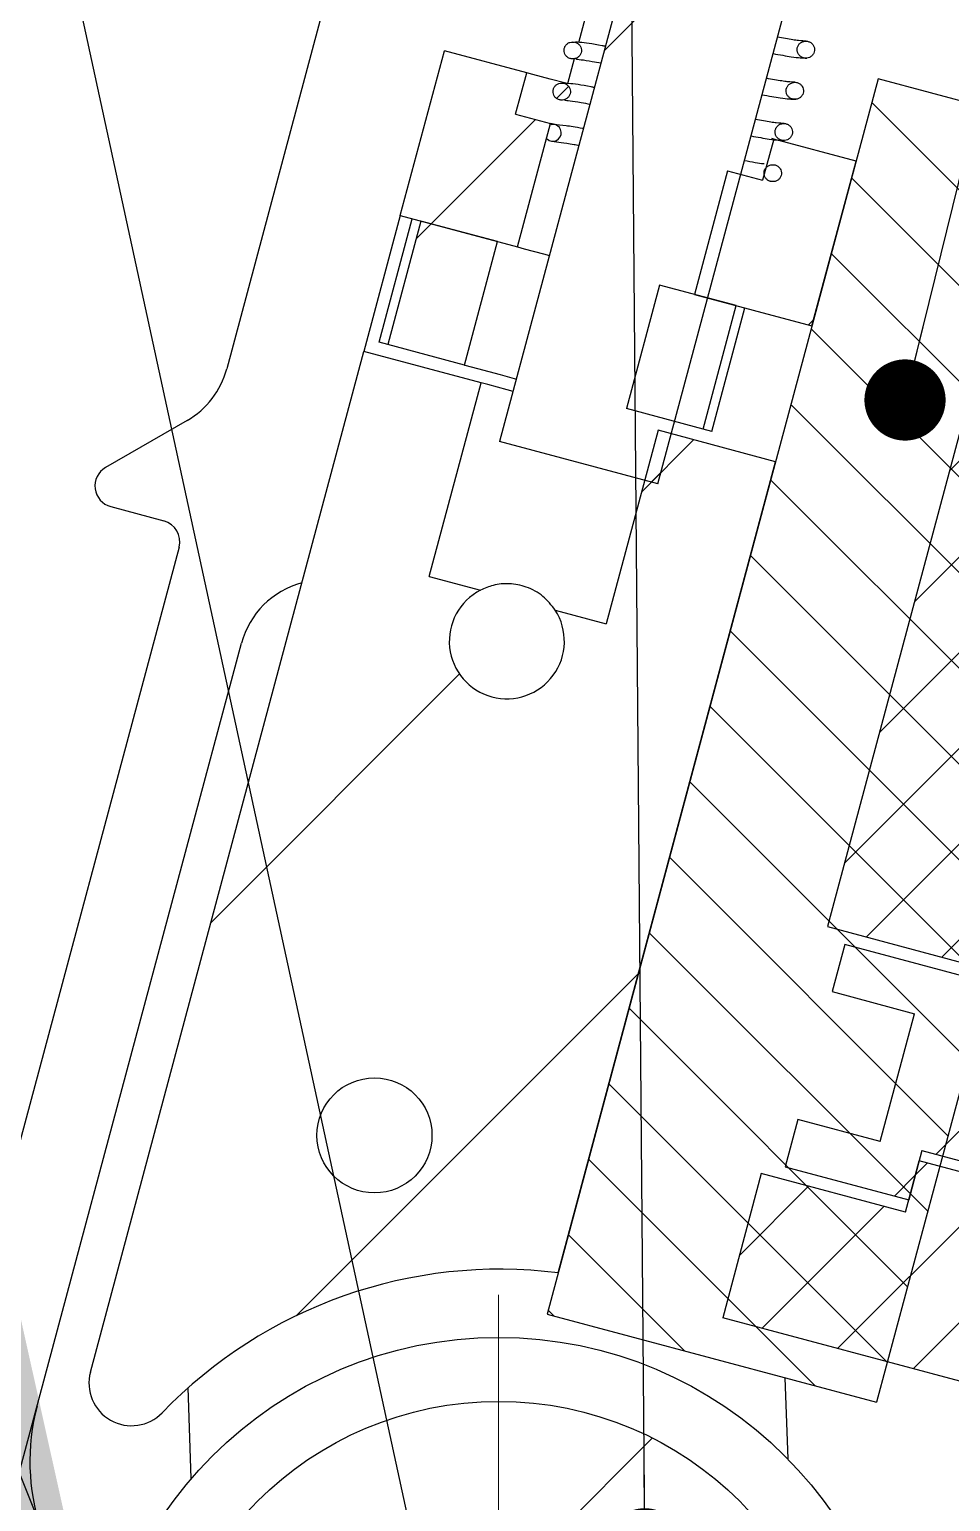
# Model space of a CAD drawing. Header units: millimetres. Extents: x 2 to 418, y 2 to 295.
# Drawn here: x 206.43 to 215.07, y 85.95 to 99.77 of the extents above; entities that cross this region are included whole.
import ezdxf

# ---------------------------------------------------------------- set-up
doc = ezdxf.new("R2010")
doc.units = ezdxf.units.MM
doc.dimstyles.new('SLDDIMSTYLE0', dxfattribs={"dimtxt": 0.18, "dimasz": 0.762, "dimexe": 0, "dimexo": 0.0625, "dimgap": 0, "dimtad": 0, "dimtih": 1, "dimtoh": 1, "dimdec": 0, "dimrnd": 1e-09, "dimzin": 0, "dimdsep": 46, "dimtxsty": 'Standard', "dimblk1": 'DOT', "dimblk2": 'DOT', "dimsah": 1, "dimcen": 0.09, "dimadec": 0, "dimazin": 0, "dimtfac": 0.762, "dimtdec": 0, "dimtofl": 0, "dimtmove": 0, "dimatfit": 3, "dimldrblk": 'DOT', "dimfxl": 1, "dimfrac": 2, "dimtolj": 1, "dimtzin": 0, "dimarcsym": 0})
doc.dimstyles.new('SLDDIMSTYLE1', dxfattribs={"dimtxt": 0.18, "dimasz": 3.556, "dimexe": 0, "dimexo": 0.0625, "dimgap": 0, "dimtad": 0, "dimtih": 1, "dimtoh": 1, "dimdec": 0, "dimrnd": 1e-09, "dimzin": 0, "dimdsep": 46, "dimtxsty": 'Standard', "dimsah": 1, "dimcen": 0.09, "dimadec": 0, "dimazin": 0, "dimtfac": 3.556, "dimtdec": 0, "dimtofl": 0, "dimtmove": 0, "dimatfit": 3, "dimfxl": 1, "dimfrac": 2, "dimtolj": 1, "dimtzin": 0, "dimarcsym": 0})
pattern_1 = [(45, (0, 0), (-2.245064030267288, 2.245064030267288), [])]
pattern_2 = [(135.0000000000002, (0, 0), (-0.4490128060534562, -0.4490128060534592), [])]
pattern_3 = [(45, (0, 0), (-0.4490128060534576, 0.4490128060534577), [])]

# ---------------------------------------------------------------- blocks, each defined once
blk = doc.blocks.new('_Dot')
at = {"color": 0, "linetype": 'ByBlock', "lineweight": -2}
blk.add_line((-0.5, 0), (-1, 0), dxfattribs=at)
at = {"color": 0, "linetype": 'ByBlock', "const_width": 0.5}
blk.add_lwpolyline([(-0.25, 0, 1), (0.25, 0, 1)], format="xyb", close=True, dxfattribs=at)
blk = doc.blocks.new('SW_CENTERMARKSYMBOL_2')
at = {"color": 0, "linetype": 'Continuous', "lineweight": 0}
for p, q in [((0, 2), (0, 4.2)), ((0, 0), (0, 1)), ((-2, 0), (-4.2, 0)), ((0, 0), (-1, 0)), ((0, 0), (0, -1)), ((0, 0), (1, 0)), ((2, 0), (4.2, 0)), ((0, -2), (0, -4.2))]:
    blk.add_line(p, q, dxfattribs=at)

msp = doc.modelspace()

# ---------------------------------------------------------------- hatches: boundary and pattern name
at = {"linetype": 'Continuous', "lineweight": 18}
h = msp.add_hatch(dxfattribs=at)
h.set_pattern_fill('ANSI31', style=0)
h.set_pattern_definition(pattern_1)
h.paths.add_polyline_path([(210.8388667564961, 95.9000425223541), (212.3234450641563, 95.50225096371578), (214.3939974249765, 103.2296575740283), (214.9868374612968, 103.0708065650554), (215.4009479334608, 104.616287887118), (214.6084181207253, 104.8286456104181), (214.2978352666022, 103.6695346188711), (213.2067505912957, 103.9618898764935), (213.5173334454187, 105.1210008680404), (212.7306895531601, 105.331781463702), (212.316579080996, 103.7863001416395), (212.9094191173163, 103.6274491326666)], flags=0)
h = msp.add_hatch(dxfattribs=at)
h.set_pattern_fill('ANSI31', style=0)
h.set_pattern_definition(pattern_1)
edge = h.paths.add_edge_path(flags=0)
edge.add_spline(control_points=[(211.5040942124051, 99.49222337568318), (211.5085938773034, 99.49107475420654), (211.5132055028598, 99.49030041106086), (211.5178333670467, 99.48991416171069), (211.5271893268211, 99.48913329752861), (211.5368087198111, 99.48995396968408), (211.545896737131, 99.49231016860668), (211.5549980403948, 99.49466981210092), (211.5638218406872, 99.49863768046659), (211.5716099600205, 99.5039052069991), (211.5793214292743, 99.50912089093518), (211.5862357158636, 99.51576338646268), (211.5917195319767, 99.52328654256985), (211.5970688318052, 99.53062515802392), (211.6012073462425, 99.53901402552057), (211.6037412494117, 99.54773466885507), (211.6062061532541, 99.55621784513582), (211.6072214281556, 99.56525367316898), (211.606692855031, 99.57407187260051), (211.6061723696556, 99.58275514389784), (211.6041430743242, 99.59146526924731), (211.6007909369382, 99.59949230359344), (211.5974243652539, 99.60755390233665), (211.5926365966669, 99.61514398824826), (211.5868378404345, 99.62167832871685), (211.5809194393497, 99.62834749123519), (211.5737925345707, 99.63409639154386), (211.5660390668854, 99.63849967883289), (211.5621021357856, 99.64073550922164), (211.5579675667794, 99.64265353101527), (211.5537190424888, 99.64421826912864), (211.5451342953075, 99.64738004488639), (211.5359039713275, 99.64913507526104), (211.5267580694363, 99.64935230487532), (211.5173855719185, 99.64957491649359), (211.5078434537537, 99.64818598791732), (211.4989281772157, 99.64528579656073), (211.4900322441105, 99.64239189773544), (211.4815102779824, 99.63790884275764), (211.4741055384377, 99.63219201597188), (211.4668154602585, 99.62656371345652), (211.4604025367601, 99.61957718225659), (211.455446458394, 99.61181443040613), (211.450597691587, 99.6042197616533), (211.4470073614526, 99.5956661192199), (211.4450049168472, 99.58688091867485), (211.443040623943, 99.57826309871291), (211.4425494020634, 99.56918183976433), (211.4435765122412, 99.56040286988211), (211.4445939987682, 99.55170615577157), (211.4471278987676, 99.54306754304521), (211.4509558358571, 99.53519258191567), (211.4547977370954, 99.52728889326889), (211.4600445900994, 99.51994025844029), (211.4662524071189, 99.51372000867015), (211.472556821493, 99.50740296808424), (211.4800191133669, 99.50207902138183), (211.4880293923096, 99.49814378649371), (211.4931516528185, 99.49562735748988), (211.4985645214699, 99.49363493007915), (211.5040942124051, 99.49222337568318)], knot_values=[0, 0, 0, 0, 3.48296604416e-05, 3.48296604416e-05, 3.48296604416e-05, 0.0001060068085331, 0.0001060068085331, 0.0001060068085331, 0.0001773056358543, 0.0001773056358543, 0.0001773056358543, 0.0002479178463032, 0.0002479178463032, 0.0002479178463032, 0.0003167848224112, 0.0003167848224112, 0.0003167848224112, 0.0003837408424168, 0.0003837408424168, 0.0003837408424168, 0.0004496360407081, 0.0004496360407081, 0.0004496360407081, 0.0005157966959551, 0.0005157966959551, 0.0005157966959551, 0.0005833279356319, 0.0005833279356319, 0.0005833279356319, 0.0006172739835006, 0.0006172739835006, 0.0006172739835006, 0.0006865760311919, 0.0006865760311919, 0.0006865760311919, 0.00075764784682, 0.00075764784682, 0.00075764784682, 0.0008285834464167, 0.0008285834464167, 0.0008285834464167, 0.0008984189673681, 0.0008984189673681, 0.0008984189673681, 0.0009667236504253, 0.0009667236504253, 0.0009667236504253, 0.0010337006313506, 0.0010337006313506, 0.0010337006313506, 0.0011000265546279, 0.0011000265546279, 0.0011000265546279, 0.0011665812462642, 0.0011665812462642, 0.0011665812462642, 0.0012341725906892, 0.0012341725906892, 0.0012341725906892, 0.0012770425275583, 0.0012770425275583, 0.0012770425275583, 0.0012770425275583], weights=[1, 1, 1, 1, 1, 1, 1, 1, 1, 1, 1, 1, 1, 1, 1, 1, 1, 1, 1, 1, 1, 1, 1, 1, 1, 1, 1, 1, 1, 1, 1, 1, 1, 1, 1, 1, 1, 1, 1, 1, 1, 1, 1, 1, 1, 1, 1, 1, 1, 1, 1, 1, 1, 1, 1, 1, 1, 1, 1, 1, 1], degree=3, periodic=0)
h = msp.add_hatch(dxfattribs=at)
h.set_pattern_fill('ANSI31', style=0)
h.set_pattern_definition(pattern_1)
edge = h.paths.add_edge_path(flags=0)
edge.add_spline(control_points=[(213.6917925997829, 99.4994752998005), (213.7008791905226, 99.49716110236443), (213.710489969306, 99.49638254990512), (213.7198306470362, 99.4972031476037), (213.7291726423108, 99.49802386105125), (213.7385053009763, 99.50046862481095), (213.7470407595542, 99.5043535177487), (213.7555276632285, 99.50821631104175), (213.7634654902176, 99.51361516414175), (213.7701523905598, 99.52011393862729), (213.7767160100316, 99.52649290056368), (213.7822594487502, 99.53411500025022), (213.7862770986547, 99.542338791663), (213.7902063644842, 99.55038166830863), (213.7927861552623, 99.55922764041092), (213.7937788850637, 99.56812379026562), (213.7947548307901, 99.57686953298384), (213.7942245542324, 99.5859066047245), (213.7922344967442, 99.5944786614758), (213.7902556920835, 99.60300224732806), (213.7867814362732, 99.6112988227309), (213.7821131522205, 99.61869978940217), (213.7774092525864, 99.62615722001772), (213.7713688227476, 99.63290700172408), (213.7644968352217, 99.63843110623047), (213.7574978870011, 99.64405726915057), (213.7494508964294, 99.648564254572), (213.7410078841322, 99.6516227719818), (213.7367344146749, 99.65317085461808), (213.7323188328849, 99.65437071309269), (213.727850121257, 99.65520120537936), (213.7188201716602, 99.65687938560522), (213.7093883090568, 99.65705429675981), (213.7003012893779, 99.65571924921527), (213.6910024424189, 99.65435308041204), (213.6818079053049, 99.65136550687103), (213.6734917119321, 99.64698647732662), (213.66520558022, 99.64262327724823), (213.6575574251048, 99.63675115139309), (213.6512340298202, 99.62984375204542), (213.6450407828458, 99.62307852099696), (213.6399435435338, 99.6151231539817), (213.6364249184072, 99.60665297473662), (213.6330060680115, 99.59842297733107), (213.6309822376023, 99.58947288947964), (213.6305461929116, 99.58057169515803), (213.6301193518836, 99.57185837972071), (213.6312006315756, 99.5629511991213), (213.6336886449433, 99.55458974896862), (213.6361698619815, 99.5462511391959), (213.6401137331546, 99.53822948484955), (213.6451753748439, 99.53115356552121), (213.6503185130722, 99.52396371814922), (213.656749910463, 99.51755691214038), (213.6639377291413, 99.51241093908219), (213.6713122300337, 99.50713131467757), (213.6796789545527, 99.5030362321774), (213.6883649118375, 99.50042628135151), (213.6895004767387, 99.50008506754462), (213.6906435585321, 99.4997679407252), (213.6917925997829, 99.4994752998005)], knot_values=[0, 0, 0, 0, 7.03249053228e-05, 7.03249053228e-05, 7.03249053228e-05, 0.0001406700223285, 0.0001406700223285, 0.0001406700223285, 0.0002106296089275, 0.0002106296089275, 0.0002106296089275, 0.0002792919092418, 0.0002792919092418, 0.0002792919092418, 0.0003464215335917, 0.0003464215335917, 0.0003464215335917, 0.0004123897281478, 0.0004123897281478, 0.0004123897281478, 0.0004779639120758, 0.0004779639120758, 0.0004779639120758, 0.0005440292261518, 0.0005440292261518, 0.0005440292261518, 0.0006113206681028, 0.0006113206681028, 0.0006113206681028, 0.0006450359249733, 0.0006450359249733, 0.0006450359249733, 0.0007138710665575, 0.0007138710665575, 0.0007138710665575, 0.000784362370266, 0.000784362370266, 0.000784362370266, 0.0008546212214097, 0.0008546212214097, 0.0008546212214097, 0.0009234312903058, 0.0009234312903058, 0.0009234312903058, 0.000990260289843, 0.000990260289843, 0.000990260289843, 0.0010556399050617, 0.0010556399050617, 0.0010556399050617, 0.0011208150254738, 0.0011208150254738, 0.0011208150254738, 0.0011870368395107, 0.0011870368395107, 0.0011870368395107, 0.0012549975089733, 0.0012549975089733, 0.0012549975089733, 0.0012637648343704, 0.0012637648343704, 0.0012637648343704, 0.0012637648343704], weights=[1, 1, 1, 1, 1, 1, 1, 1, 1, 1, 1, 1, 1, 1, 1, 1, 1, 1, 1, 1, 1, 1, 1, 1, 1, 1, 1, 1, 1, 1, 1, 1, 1, 1, 1, 1, 1, 1, 1, 1, 1, 1, 1, 1, 1, 1, 1, 1, 1, 1, 1, 1, 1, 1, 1, 1, 1, 1, 1, 1, 1], degree=3, periodic=0)
h = msp.add_hatch(dxfattribs=at)
h.set_pattern_fill('ANSI31', style=0)
h.set_pattern_definition(pattern_1)
h.paths.add_polyline_path([(211.3173107422643, 98.88464410985462), (210.988895961326, 98.97264258518948), (211.092423579367, 99.35901291570511), (210.3196829183358, 99.56606815178712), (209.9055724461717, 98.02058682972462), (211.0067278881413, 97.72553311830774)], flags=0)
h = msp.add_hatch(dxfattribs=at)
h.set_pattern_fill('ANSI31', scale=0.2, angle=90, style=0)
h.set_pattern_definition(pattern_2)
h.paths.add_polyline_path([(214.3755755624688, 86.8842017726114), (217.4814041036991, 98.47531168808023), (214.390441459574, 99.30353263240829), (211.2846129183438, 87.71242271693947)], flags=0)
h = msp.add_hatch(dxfattribs=at)
h.set_pattern_fill('ANSI31', style=0)
h.set_pattern_definition(pattern_1)
edge = h.paths.add_edge_path(flags=0)
edge.add_spline(control_points=[(211.4005665943641, 99.10585304516756), (211.4050662592624, 99.1047044236909), (211.4096778848188, 99.10393008054521), (211.4143057490057, 99.10354383119504), (211.4236617087801, 99.10276296701298), (211.4332811017701, 99.10358363916843), (211.44236911909, 99.10593983809105), (211.4514704223539, 99.10829948158529), (211.4602942226461, 99.11226734995095), (211.4680823419795, 99.11753487648346), (211.4757938112333, 99.12275056041955), (211.4827080978226, 99.12939305594705), (211.4881919139357, 99.13691621205423), (211.4935412137642, 99.1442548275083), (211.4976797282015, 99.15264369500494), (211.5002136313707, 99.16136433833944), (211.5026785352131, 99.16984751462019), (211.5036938101146, 99.17888334265336), (211.50316523699, 99.1877015420849), (211.5026447516146, 99.19638481338222), (211.5006154562832, 99.20509493873168), (211.4972633188972, 99.21312197307782), (211.4938967472129, 99.22118357182102), (211.4891089786258, 99.22877365773263), (211.4833102223935, 99.23530799820121), (211.4773918213087, 99.24197716071956), (211.4702649165297, 99.24772606102822), (211.4625114488444, 99.25212934831724), (211.4585745177446, 99.25436517870602), (211.4544399487384, 99.25628320049965), (211.4501914244478, 99.257847938613), (211.4416066772665, 99.26100971437077), (211.4323763532865, 99.26276474474543), (211.4232304513953, 99.26298197435969), (211.4138579538775, 99.26320458597797), (211.4043158357127, 99.2618156574017), (211.3954005591747, 99.25891546604511), (211.3865046260695, 99.25602156721982), (211.3779826599414, 99.251538512242), (211.3705779203967, 99.24582168545626), (211.3632878422175, 99.24019338294089), (211.3568749187191, 99.23320685174096), (211.351918840353, 99.2254440998905), (211.347070073546, 99.21784943113768), (211.3434797434116, 99.20929578870427), (211.3414772988062, 99.20051058815922), (211.339513005902, 99.19189276819729), (211.3390217840224, 99.18281150924868), (211.3400488942002, 99.1740325393665), (211.3410663807272, 99.16533582525594), (211.3436002807266, 99.15669721252958), (211.3474282178161, 99.14882225140003), (211.3512701190544, 99.14091856275328), (211.3565169720584, 99.13356992792465), (211.3627247890778, 99.12734967815452), (211.369029203452, 99.1210326375686), (211.3764914953259, 99.1157086908662), (211.3845017742686, 99.1117734559781), (211.3896240347775, 99.10925702697425), (211.3950369034289, 99.10726459956352), (211.4005665943641, 99.10585304516756)], knot_values=[0, 0, 0, 0, 3.48296604416e-05, 3.48296604416e-05, 3.48296604416e-05, 0.0001060068085331, 0.0001060068085331, 0.0001060068085331, 0.0001773056358543, 0.0001773056358543, 0.0001773056358543, 0.0002479178463032, 0.0002479178463032, 0.0002479178463032, 0.0003167848224112, 0.0003167848224112, 0.0003167848224112, 0.0003837408424168, 0.0003837408424168, 0.0003837408424168, 0.0004496360407081, 0.0004496360407081, 0.0004496360407081, 0.0005157966959551, 0.0005157966959551, 0.0005157966959551, 0.0005833279356319, 0.0005833279356319, 0.0005833279356319, 0.0006172739835006, 0.0006172739835006, 0.0006172739835006, 0.0006865760311919, 0.0006865760311919, 0.0006865760311919, 0.00075764784682, 0.00075764784682, 0.00075764784682, 0.0008285834464167, 0.0008285834464167, 0.0008285834464167, 0.0008984189673681, 0.0008984189673681, 0.0008984189673681, 0.0009667236504253, 0.0009667236504253, 0.0009667236504253, 0.0010337006313506, 0.0010337006313506, 0.0010337006313506, 0.0011000265546279, 0.0011000265546279, 0.0011000265546279, 0.0011665812462641, 0.0011665812462641, 0.0011665812462641, 0.0012341725906892, 0.0012341725906892, 0.0012341725906892, 0.0012770425275582, 0.0012770425275582, 0.0012770425275582, 0.0012770425275582], weights=[1, 1, 1, 1, 1, 1, 1, 1, 1, 1, 1, 1, 1, 1, 1, 1, 1, 1, 1, 1, 1, 1, 1, 1, 1, 1, 1, 1, 1, 1, 1, 1, 1, 1, 1, 1, 1, 1, 1, 1, 1, 1, 1, 1, 1, 1, 1, 1, 1, 1, 1, 1, 1, 1, 1, 1, 1, 1, 1, 1, 1], degree=3, periodic=0)
h = msp.add_hatch(dxfattribs=at)
h.set_pattern_fill('ANSI31', style=0)
h.set_pattern_definition(pattern_1)
edge = h.paths.add_edge_path(flags=0)
edge.add_spline(control_points=[(213.5882649817419, 99.11310496928485), (213.5973515724816, 99.1107907718488), (213.606962351265, 99.11001221938949), (213.6163030289952, 99.11083281708807), (213.6256450242697, 99.11165353053562), (213.6349776829353, 99.11409829429532), (213.6435131415132, 99.11798318723307), (213.6520000451875, 99.12184598052612), (213.6599378721766, 99.12724483362614), (213.6666247725188, 99.13374360811167), (213.6731883919906, 99.14012257004806), (213.6787318307092, 99.14774466973459), (213.6827494806137, 99.15596846114737), (213.6866787464432, 99.16401133779301), (213.6892585372213, 99.17285730989528), (213.6902512670227, 99.18175345974998), (213.6912272127491, 99.1904992024682), (213.6906969361914, 99.19953627420885), (213.6887068787032, 99.20810833096017), (213.6867280740424, 99.21663191681243), (213.6832538182322, 99.22492849221527), (213.6785855341795, 99.23232945888654), (213.6738816345454, 99.23978688950208), (213.6678412047066, 99.24653667120845), (213.6609692171807, 99.25206077571484), (213.6539702689601, 99.25768693863495), (213.6459232783884, 99.26219392405638), (213.6374802660911, 99.26525244146619), (213.6332067966339, 99.26680052410246), (213.6287912148439, 99.26800038257707), (213.624322503216, 99.26883087486372), (213.6152925536192, 99.2705090550896), (213.6058606910158, 99.27068396624418), (213.5967736713369, 99.26934891869963), (213.5874748243779, 99.26798274989642), (213.5782802872639, 99.2649951763554), (213.5699640938911, 99.26061614681097), (213.561677962179, 99.2562529467326), (213.5540298070638, 99.25038082087745), (213.5477064117792, 99.2434734215298), (213.5415131648047, 99.23670819048134), (213.5364159254928, 99.22875282346608), (213.5328973003662, 99.22028264422097), (213.5294784499705, 99.21205264681544), (213.5274546195613, 99.203102558964), (213.5270185748706, 99.1942013646424), (213.5265917338426, 99.18548804920508), (213.5276730135346, 99.17658086860565), (213.5301610269023, 99.16821941845299), (213.5326422439405, 99.15988080868027), (213.5365861151136, 99.15185915433393), (213.5416477568029, 99.14478323500559), (213.5467908950313, 99.13759338763357), (213.553222292422, 99.13118658162475), (213.5604101111003, 99.12604060856654), (213.5677846119927, 99.12076098416192), (213.5761513365117, 99.11666590166175), (213.5848372937965, 99.11405595083589), (213.5859728586977, 99.11371473702899), (213.5871159404911, 99.11339761020957), (213.5882649817419, 99.11310496928485)], knot_values=[0, 0, 0, 0, 7.03249053228e-05, 7.03249053228e-05, 7.03249053228e-05, 0.0001406700223285, 0.0001406700223285, 0.0001406700223285, 0.0002106296089275, 0.0002106296089275, 0.0002106296089275, 0.0002792919092418, 0.0002792919092418, 0.0002792919092418, 0.0003464215335917, 0.0003464215335917, 0.0003464215335917, 0.0004123897281478, 0.0004123897281478, 0.0004123897281478, 0.0004779639120758, 0.0004779639120758, 0.0004779639120758, 0.0005440292261518, 0.0005440292261518, 0.0005440292261518, 0.0006113206681028, 0.0006113206681028, 0.0006113206681028, 0.0006450359249733, 0.0006450359249733, 0.0006450359249733, 0.0007138710665575, 0.0007138710665575, 0.0007138710665575, 0.000784362370266, 0.000784362370266, 0.000784362370266, 0.0008546212214097, 0.0008546212214097, 0.0008546212214097, 0.0009234312903058, 0.0009234312903058, 0.0009234312903058, 0.000990260289843, 0.000990260289843, 0.000990260289843, 0.0010556399050617, 0.0010556399050617, 0.0010556399050617, 0.0011208150254738, 0.0011208150254738, 0.0011208150254738, 0.0011870368395107, 0.0011870368395107, 0.0011870368395107, 0.0012549975089733, 0.0012549975089733, 0.0012549975089733, 0.0012637648343704, 0.0012637648343704, 0.0012637648343704, 0.0012637648343704], weights=[1, 1, 1, 1, 1, 1, 1, 1, 1, 1, 1, 1, 1, 1, 1, 1, 1, 1, 1, 1, 1, 1, 1, 1, 1, 1, 1, 1, 1, 1, 1, 1, 1, 1, 1, 1, 1, 1, 1, 1, 1, 1, 1, 1, 1, 1, 1, 1, 1, 1, 1, 1, 1, 1, 1, 1, 1, 1, 1, 1, 1], degree=3, periodic=0)
h = msp.add_hatch(dxfattribs=at)
h.set_pattern_fill('ANSI31', style=0)
h.set_pattern_definition(pattern_1)
edge = h.paths.add_edge_path(flags=0)
edge.add_spline(control_points=[(213.4847373637009, 98.72673463876923), (213.4938239544405, 98.72442044133317), (213.503434733224, 98.72364188887387), (213.5127754109542, 98.72446248657245), (213.5221174062287, 98.72528320002), (213.5314500648943, 98.72772796377969), (213.5399855234722, 98.73161285671745), (213.5484724271465, 98.73547565001049), (213.5564102541356, 98.7408745031105), (213.5630971544778, 98.74737327759605), (213.5696607739496, 98.75375223953245), (213.5752042126682, 98.76137433921897), (213.5792218625727, 98.76959813063175), (213.5831511284022, 98.7776410072774), (213.5857309191803, 98.78648697937967), (213.5867236489817, 98.79538312923437), (213.5876995947081, 98.80412887195259), (213.5871693181504, 98.81316594369325), (213.5851792606622, 98.82173800044457), (213.5832004560014, 98.8302615862968), (213.5797262001911, 98.83855816169967), (213.5750579161384, 98.84595912837092), (213.5703540165044, 98.85341655898647), (213.5643135866655, 98.86016634069281), (213.5574415991397, 98.86569044519922), (213.5504426509191, 98.87131660811932), (213.5423956603474, 98.87582359354074), (213.5339526480501, 98.87888211095056), (213.5296791785929, 98.88043019358683), (213.5252635968028, 98.88163005206144), (213.520794885175, 98.8824605443481), (213.5117649355782, 98.88413872457397), (213.5023330729747, 98.88431363572856), (213.4932460532958, 98.88297858818402), (213.4839472063369, 98.88161241938079), (213.4747526692229, 98.87862484583975), (213.4664364758501, 98.87424581629536), (213.458150344138, 98.86988261621697), (213.4505021890228, 98.86401049036184), (213.4441787937382, 98.85710309101417), (213.4379855467637, 98.8503378599657), (213.4328883074518, 98.84238249295043), (213.4293696823252, 98.83391231370535), (213.4259508319295, 98.82568231629979), (213.4239270015202, 98.81673222844836), (213.4234909568296, 98.80783103412676), (213.4230641158016, 98.79911771868944), (213.4241453954936, 98.79021053809004), (213.4266334088613, 98.78184908793736), (213.4291146258995, 98.77351047816462), (213.4330584970726, 98.7654888238183), (213.4381201387619, 98.75841290448994), (213.4432632769902, 98.75122305711795), (213.449694674381, 98.74481625110911), (213.4568824930593, 98.73967027805092), (213.4642569939517, 98.7343906536463), (213.4726237184707, 98.73029557114613), (213.4813096757555, 98.72768562032024), (213.4824452406567, 98.72734440651334), (213.4835883224501, 98.72702727969394), (213.4847373637009, 98.72673463876923)], knot_values=[0, 0, 0, 0, 7.03249053229e-05, 7.03249053229e-05, 7.03249053229e-05, 0.0001406700223285, 0.0001406700223285, 0.0001406700223285, 0.0002106296089275, 0.0002106296089275, 0.0002106296089275, 0.0002792919092418, 0.0002792919092418, 0.0002792919092418, 0.0003464215335917, 0.0003464215335917, 0.0003464215335917, 0.0004123897281478, 0.0004123897281478, 0.0004123897281478, 0.0004779639120759, 0.0004779639120759, 0.0004779639120759, 0.0005440292261518, 0.0005440292261518, 0.0005440292261518, 0.0006113206681028, 0.0006113206681028, 0.0006113206681028, 0.0006450359249733, 0.0006450359249733, 0.0006450359249733, 0.0007138710665576, 0.0007138710665576, 0.0007138710665576, 0.000784362370266, 0.000784362370266, 0.000784362370266, 0.0008546212214096, 0.0008546212214096, 0.0008546212214096, 0.0009234312903058, 0.0009234312903058, 0.0009234312903058, 0.000990260289843, 0.000990260289843, 0.000990260289843, 0.0010556399050617, 0.0010556399050617, 0.0010556399050617, 0.0011208150254738, 0.0011208150254738, 0.0011208150254738, 0.0011870368395107, 0.0011870368395107, 0.0011870368395107, 0.0012549975089733, 0.0012549975089733, 0.0012549975089733, 0.0012637648343703, 0.0012637648343703, 0.0012637648343703, 0.0012637648343703], weights=[1, 1, 1, 1, 1, 1, 1, 1, 1, 1, 1, 1, 1, 1, 1, 1, 1, 1, 1, 1, 1, 1, 1, 1, 1, 1, 1, 1, 1, 1, 1, 1, 1, 1, 1, 1, 1, 1, 1, 1, 1, 1, 1, 1, 1, 1, 1, 1, 1, 1, 1, 1, 1, 1, 1, 1, 1, 1, 1, 1, 1], degree=3, periodic=0)
h = msp.add_hatch(dxfattribs=at)
h.set_pattern_fill('ANSI31', style=0)
h.set_pattern_definition(pattern_1)
h.paths.add_polyline_path([(213.3071179444198, 98.35147687694342), (212.9787031634815, 98.43947535227828), (212.6681203093585, 97.2803643607314), (213.769275751328, 96.98531064931453), (214.183386223492, 98.53079197137703), (213.4106455624608, 98.73784720745905)], flags=0)
h = msp.add_hatch(dxfattribs=at)
h.set_pattern_fill('ANSI31', style=0)
h.set_pattern_definition(pattern_1)
edge = h.paths.add_edge_path(flags=0)
edge.add_spline(control_points=[(213.3812097456599, 98.3403643082536), (213.3902963363995, 98.33805011081755), (213.399907115183, 98.33727155835824), (213.4092477929132, 98.33809215605682), (213.4185897881877, 98.33891286950437), (213.4279224468533, 98.34135763326405), (213.4364579054312, 98.3452425262018), (213.4449448091055, 98.34910531949485), (213.4528826360946, 98.35450417259487), (213.4595695364368, 98.36100294708042), (213.4661331559086, 98.36738190901681), (213.4716765946272, 98.37500400870334), (213.4756942445317, 98.38322780011612), (213.4796235103612, 98.39127067676176), (213.4822033011393, 98.40011664886403), (213.4831960309407, 98.40901279871872), (213.4841719766671, 98.41775854143694), (213.4836417001094, 98.42679561317762), (213.4816516426212, 98.43536766992892), (213.4796728379604, 98.44389125578118), (213.4761985821501, 98.45218783118402), (213.4715302980974, 98.45958879785529), (213.4668263984634, 98.46704622847083), (213.4607859686246, 98.4737960101772), (213.4539139810987, 98.47932011468359), (213.4469150328781, 98.4849462776037), (213.4388680423064, 98.48945326302511), (213.4304250300091, 98.49251178043491), (213.4261515605519, 98.4940598630712), (213.4217359787619, 98.4952597215458), (213.417267267134, 98.49609021383246), (213.4082373175372, 98.49776839405834), (213.3988054549338, 98.49794330521291), (213.3897184352548, 98.49660825766837), (213.3804195882959, 98.49524208886515), (213.3712250511819, 98.49225451532413), (213.3629088578091, 98.48787548577972), (213.354622726097, 98.48351228570135), (213.3469745709818, 98.4776401598462), (213.3406511756972, 98.47073276049855), (213.3344579287227, 98.46396752945009), (213.3293606894108, 98.45601216243482), (213.3258420642842, 98.44754198318972), (213.3224232138885, 98.43931198578416), (213.3203993834792, 98.43036189793276), (213.3199633387886, 98.42146070361115), (213.3195364977606, 98.41274738817383), (213.3206177774526, 98.4038402075744), (213.3231057908203, 98.39547875742173), (213.3255870078585, 98.387140147649), (213.3295308790316, 98.37911849330267), (213.3345925207209, 98.37204257397433), (213.3397356589492, 98.36485272660232), (213.34616705634, 98.35844592059348), (213.3533548750183, 98.35329994753528), (213.3607293759107, 98.34802032313067), (213.3690961004297, 98.34392524063048), (213.3777820577145, 98.34131528980463), (213.3789176226157, 98.34097407599772), (213.3800607044091, 98.34065694917832), (213.3812097456599, 98.3403643082536)], knot_values=[0, 0, 0, 0, 7.03249053228e-05, 7.03249053228e-05, 7.03249053228e-05, 0.0001406700223285, 0.0001406700223285, 0.0001406700223285, 0.0002106296089275, 0.0002106296089275, 0.0002106296089275, 0.0002792919092418, 0.0002792919092418, 0.0002792919092418, 0.0003464215335917, 0.0003464215335917, 0.0003464215335917, 0.0004123897281478, 0.0004123897281478, 0.0004123897281478, 0.0004779639120758, 0.0004779639120758, 0.0004779639120758, 0.0005440292261518, 0.0005440292261518, 0.0005440292261518, 0.0006113206681027, 0.0006113206681027, 0.0006113206681027, 0.0006450359249733, 0.0006450359249733, 0.0006450359249733, 0.0007138710665575, 0.0007138710665575, 0.0007138710665575, 0.000784362370266, 0.000784362370266, 0.000784362370266, 0.0008546212214096, 0.0008546212214096, 0.0008546212214096, 0.0009234312903058, 0.0009234312903058, 0.0009234312903058, 0.0009902602898429, 0.0009902602898429, 0.0009902602898429, 0.0010556399050617, 0.0010556399050617, 0.0010556399050617, 0.0011208150254737, 0.0011208150254737, 0.0011208150254737, 0.0011870368395106, 0.0011870368395106, 0.0011870368395106, 0.0012549975089732, 0.0012549975089732, 0.0012549975089732, 0.0012637648343703, 0.0012637648343703, 0.0012637648343703, 0.0012637648343703], weights=[1, 1, 1, 1, 1, 1, 1, 1, 1, 1, 1, 1, 1, 1, 1, 1, 1, 1, 1, 1, 1, 1, 1, 1, 1, 1, 1, 1, 1, 1, 1, 1, 1, 1, 1, 1, 1, 1, 1, 1, 1, 1, 1, 1, 1, 1, 1, 1, 1, 1, 1, 1, 1, 1, 1, 1, 1, 1, 1, 1, 1], degree=3, periodic=0)
h = msp.add_hatch(dxfattribs=at)
h.set_pattern_fill('ANSI31', style=0)
h.set_pattern_definition(pattern_1)
h.paths.add_polyline_path([(210.8201658519674, 97.77552226523883), (210.1000700909712, 97.96847134287064), (209.7894872368482, 96.80936035132376), (210.5095829978443, 96.616411273692)], flags=0)
h = msp.add_hatch(dxfattribs=at)
h.set_pattern_fill('ANSI31', style=0)
h.set_pattern_definition(pattern_1)
h.paths.add_polyline_path([(212.0289027528231, 96.2093107723008), (212.7489985138192, 96.01636169466877), (213.059581367942, 97.1754726862157), (212.3394856069461, 97.36842176384765)], flags=0)
h = msp.add_hatch(dxfattribs=at)
h.set_pattern_fill('ANSI31', scale=0.2, style=0)
h.set_pattern_definition(pattern_3)
h.paths.add_polyline_path([(216.1042037589102, 90.24456738499812), (217.8124094565869, 96.61967783850598), (216.8464836302978, 96.8784968836085), (216.7170741077466, 96.39553397046394), (215.3647779509419, 96.75788063360748), (213.9153912983677, 91.3486960063887), (215.2676874551724, 90.98634934324518), (215.1382779326212, 90.50338643010065)], flags=0)
h = msp.add_hatch(dxfattribs=at)
h.set_pattern_fill('ANSI31', style=0)
h.set_pattern_definition(pattern_1)
edge = h.paths.add_edge_path(flags=0)
edge.add_line((213.4276346117927, 95.71028855861296), (212.3264791698231, 96.00534227002983))
edge.add_line((212.3264791698231, 96.00534227002983), (211.8398993650304, 94.18940171660638))
edge.add_line((211.8398993650304, 94.18940171660638), (211.3601533356036, 94.31794927776332))
edge.add_arc((210.9062195652635, 94.02546999277914), 0.54, -242.79455359627195, 32.79455359626428, ccw=False)
edge.add_line((210.6593410310055, 94.50573136882619), (210.1785069438132, 94.63457047418272))
edge.add_line((210.1785069438132, 94.63457047418272), (210.6650867486059, 96.45051102760617))
edge.add_line((210.6650867486059, 96.45051102760617), (209.5639313066364, 96.74556473902304))
edge.add_line((209.5639313066364, 96.74556473902304), (206.997712279781, 87.16830494744863))
edge.add_arc((207.3840826102966, 87.06477732940762), 0.4, 164.9999999999984, 316.0449756281425)
edge.add_arc((210.8395299698927, 83.7331285566435), 4.400000000000001, 82.83747976308342, 136.0449756281392, ccw=False)
edge.add_line((211.3881405363848, 88.0987930474551), (213.4276346117927, 95.71028855861296))
edge = h.paths.add_edge_path(flags=0)
edge.add_arc((209.6638881487714, 89.3890260265916), 0.54, 0, 360)
h = msp.add_hatch(dxfattribs=at)
h.set_pattern_fill('ANSI31', style=0)
h.set_pattern_definition(pattern_1)
h.paths.add_polyline_path([(218.6655164791442, 88.21240667551476), (218.9760993332672, 89.37151766706165), (215.1123960281109, 90.40679384747175), (215.2366291697601, 90.8704382440905), (214.0775181782132, 91.1810210982135), (213.9587631249612, 90.73782120582136), (214.7315037859925, 90.53076596973933), (214.4099647550751, 89.33076596973932), (213.6372240940438, 89.53782120582134), (213.5184690407918, 89.09462131342913), (214.6775800323387, 88.7840384593061), (214.8018131739879, 89.24768285592485)], flags=0)
h = msp.add_hatch(dxfattribs=at)
h.set_pattern_fill('ANSI31', scale=0.2, style=0)
h.set_pattern_definition(pattern_3)
h.paths.add_polyline_path([(212.9318789269782, 87.67817786649023), (215.2501009100719, 87.05701215824419), (215.7418570957667, 88.89227122819342), (214.7759312694776, 89.15109027329595), (214.6465217469264, 88.66812736015139), (213.2942255901217, 89.03047402329493)], flags=0)
h = msp.add_hatch(dxfattribs=at)
h.set_pattern_fill('ANSI31', scale=0.2, angle=90, style=0)
h.set_pattern_definition(pattern_2)
edge = h.paths.add_edge_path(flags=0)
edge.add_arc((208.6180599504416, 75.44248957656045), 4.619999999999999, 255.0000000000005, 435.0000000000009)
edge.add_line((209.8138039388153, 79.90506689401595), (196.6938124333214, 83.42055802261622))
edge.add_line((196.6938124333214, 83.42055802261622), (183.5738209278275, 86.93604915121651))
edge.add_arc((182.3780769394539, 82.47347183376102), 4.619999999999999, 74.99999999999976, 255.0000000000006)
edge.add_line((181.1823329510802, 78.01089451630553), (207.422315962068, 70.97991225910496))
edge = h.paths.add_edge_path(flags=0)
edge.add_line((183.2528853119004, 85.73830112661807), (196.3728768173943, 82.2228099980178))
edge.add_line((196.3728768173943, 82.2228099980178), (209.4928683228881, 78.7073188694175))
edge.add_arc((208.6180599504416, 75.44248957656045), 3.38, -105.00000000000091, 74.9999999999992, ccw=False)
edge.add_line((207.7432515779951, 72.1776602837034), (181.5032685670074, 79.20864254090397))
edge.add_arc((182.3780769394539, 82.47347183376102), 3.38, 74.99999999999909, 255, ccw=False)
h = msp.add_hatch(dxfattribs=at)
h.set_pattern_fill('ANSI31', style=0)
h.set_pattern_definition(pattern_1)
edge = h.paths.add_edge_path(flags=0)
edge.add_arc((208.6180599504415, 75.44248957656053), 4.619999999999999, 255.0000000000009, 435.0000000000006)
edge.add_line((209.8138039388152, 79.90506689401604), (196.6938124333213, 83.42055802261632))
edge.add_line((196.6938124333213, 83.42055802261632), (183.5738209278275, 86.9360491512166))
edge.add_arc((182.3780769394538, 82.47347183376111), 4.619999999999999, 75.0000000000001, 255.0000000000006)
edge.add_line((181.1823329510802, 78.01089451630561), (207.4223159620679, 70.97991225910505))
edge = h.paths.add_edge_path(flags=0)
edge.add_line((183.2528853119003, 85.73830112661815), (196.3728768173942, 82.22280999801787))
edge.add_line((196.3728768173942, 82.22280999801787), (209.4928683228881, 78.70731886941759))
edge.add_arc((208.6180599504415, 75.44248957656053), 3.38, -105.00000000000091, 74.9999999999992, ccw=False)
edge.add_line((207.743251577995, 72.17766028370349), (181.5032685670073, 79.20864254090405))
edge.add_arc((182.3780769394538, 82.47347183376111), 3.38, 74.99999999999949, 254.9999999999995, ccw=False)
h = msp.add_hatch(dxfattribs=at)
h.set_pattern_fill('ANSI31', style=0)
h.set_pattern_definition(pattern_1)
edge = h.paths.add_edge_path(flags=0)
edge.add_arc((210.8288922337088, 83.69342798472125), 3.2, 0, 360)
h.paths.add_polyline_path([(212.3757131038107, 83.14948080975797), (211.1312305969247, 82.08186822862741), (209.5844097268229, 82.62581540359068), (209.2820713636069, 84.23737515968452), (210.5265538704928, 85.30498774081508), (212.0733747405947, 84.7610405658518)], flags=0)

# ---------------------------------------------------------------- linework, layer by layer
at = {"color": 7, "linetype": 'Continuous', "lineweight": 25}
for p, q in [((210.573206293, 105.1486756327), (208.2778361491, 96.5822364809)), ((212.9094192856, 103.627448869), (210.8388668024, 95.90004195)), ((212.3234449053, 95.5022509816), (214.3939973885, 103.2296564104)), ((211.5831218758, 99.6448423388), (211.6459572786, 99.879347873)), ((209.9055724317, 98.0205874564), (210.3196829655, 99.5660688402)), ((211.0924236574, 99.3590127351), (210.3196829655, 99.5660688402)), ((211.4795941958, 99.2584716203), (211.5424297848, 99.4929771545)), ((210.9888959774, 98.9726420166), (211.0924236574, 99.3590127351)), ((214.3904415989, 99.3035327318), (211.2846128741, 87.7124223532)), ((217.4814039939, 98.4753112914), (214.3904415989, 99.3035327318)), ((210.9888959774, 98.9726420166), (211.3173106783, 98.8846446993)), ((211.0067278245, 97.7255325439), (211.3173106783, 98.8846446993)), ((211.3595308834, 98.8733317377), (211.3173106783, 98.8846446993)), ((213.4106455469, 98.7378473999), (213.3071178668, 98.3514766815)), ((213.4106455469, 98.7378473999), (213.3948104554, 98.7420897605)), ((214.1833862388, 98.5307912948), (213.4106455469, 98.7378473999)), ((213.7692758912, 96.985309911), (214.1833862388, 98.5307912948)), ((212.9787029797, 98.4394754889), (212.6681203121, 97.2803648236)), ((212.9787029797, 98.4394754889), (213.3071178668, 98.3514766815)), ((217.4814039939, 98.4753112914), (214.3755754554, 86.884201658)), ((209.9055724317, 98.0205874564), (209.5639312738, 96.7455651285)), ((209.7077457332, 96.8312631967), (210.0183285871, 97.990373862)), ((210.1000701175, 97.9684706452), (209.7894872637, 96.8093599799)), ((209.9055724317, 98.0205874564), (211.0067278245, 97.7255325439)), ((210.8201658451, 97.7755229595), (210.1000701175, 97.9684706452)), ((210.5095829913, 96.616410804), (210.8201658451, 97.7755229595)), ((212.3394856327, 97.3684217455), (212.0289025926, 96.2093110802)), ((213.0595812672, 97.1754725697), (212.3394856327, 97.3684217455)), ((212.6681203121, 97.2803648236), (213.7692758912, 96.985309911)), ((212.7489985996, 96.0163619044), (213.0595812672, 97.1754725697)), ((212.8307400369, 95.9944586875), (213.1413227045, 97.153570843)), ((209.7894872637, 96.8093599799), (209.7077457332, 96.8312631967)), ((206.9977123388, 87.1683049621), (209.5639312738, 96.7455651285)), ((210.6650866666, 96.4505117061), (209.5639312738, 96.7455651285)), ((210.5095829913, 96.616410804), (209.7894872637, 96.8093599799)), ((215.3647782379, 96.7578809383), (213.9153914624, 91.3486953499)), ((210.178506943, 94.6345697763), (210.6650866666, 96.4505117061)), ((212.7489985996, 96.0163619044), (212.0289025926, 96.2093110802)), ((207.9050954995, 96.0964705469), (207.1405313076, 95.6550504687)), ((212.3264791542, 96.0053424957), (211.8398992443, 94.189402056)), ((213.4276347333, 95.7102890732), (212.3264791542, 96.0053424957)), ((212.8307400369, 95.9944586875), (212.7489985996, 96.0163619044)), ((212.3234449053, 95.5022509816), (210.8388668024, 95.90004195)), ((211.3881405541, 88.0987923267), (213.4276347333, 95.7102890732)), ((207.188767484, 95.2886592271), (207.6883030222, 95.1548095467)), ((207.8297243552, 94.9098597886), (204.6721318835, 83.125565541)), ((210.178506943, 94.6345697763), (210.6593409651, 94.5057313564)), ((211.3601533794, 94.3179499032), (211.8398992443, 94.189402056)), ((205.1342899078, 81.7593987706), (208.4161153394, 94.0073381784)), ((213.9153914624, 91.3486953499), (215.267687487, 90.9863497736)), ((214.0775183314, 91.1810215237), (213.9587631547, 90.7378207567)), ((215.2366289967, 90.870438111), (214.0775183314, 91.1810215237)), ((213.9587631547, 90.7378207567), (214.7315038466, 90.5307661416)), ((214.4099647277, 89.33076669), (214.7315038466, 90.5307661416)), ((213.6372240358, 89.537821305), (213.5184688592, 89.0946220281)), ((214.4099647277, 89.33076669), (213.6372240358, 89.537821305)), ((214.8018131131, 89.2476822855), (214.677579897, 88.7840386154)), ((214.8018131131, 89.2476822855), (218.6655165726, 88.2124062302)), ((214.6465217793, 88.6681269529), (214.7759312862, 89.1510899784)), ((215.7418573373, 88.8922717097), (214.7759312862, 89.1510899784)), ((213.2942257547, 89.0304740193), (212.9318790608, 87.6781779947)), ((214.6465217793, 88.6681269529), (213.2942257547, 89.0304740193)), ((213.5184688592, 89.0946220281), (214.677579897, 88.7840386154)), ((211.2846128741, 87.7124223532), (214.3755754554, 86.884201658)), ((215.2501011365, 87.0570119145), (212.9318790608, 87.6781779947)), ((213.5165860974, 87.114367229), (213.5418864065, 86.3541911962)), ((207.9449855355, 86.1679140153), (207.9165618033, 87.0219360711))]:
    msp.add_line(p, q, dxfattribs=at)
at = {"color": 7, "linetype": 'Continuous', "lineweight": 25, "flags": 128}
for points in [[(211.458709287, 99.2608662369), (211.3137940043, 99.2996971729), (211.149154427, 99.3438120606), (211.0924236574, 99.3590127351)], [(211.3595308834, 98.8733317377), (211.329581412, 98.8750513317), (211.3193582841, 98.8728176477)], [(211.0067278245, 97.7255325439), (211.069960902, 97.7085899236), (211.2500332394, 97.6603399637), (211.3064840534, 97.6452137949)], [(210.5095829913, 96.616410804), (210.5128012696, 96.6155495169), (210.6296304711, 96.5842451575), (210.8425239199, 96.5272005322), (210.9959011995, 96.4861031296)], [(210.9648428955, 96.370191467), (210.9083920815, 96.3853176358), (210.7283197441, 96.4335675957), (210.6650866666, 96.4505117061)]]:
    msp.add_lwpolyline(points, dxfattribs=at)
at = {"color": 7, "linetype": 'Continuous', "lineweight": 25}
for centre, radius in [((209.6638881488, 89.3890260266), 0.5399999999999926), ((210.8288922337, 83.6934279847), 3.800000000000009), ((210.8288922337, 83.6934279847), 3.2)]:
    msp.add_circle(centre, radius, dxfattribs=at)
for centre, radius, start, end in [((211.3380547681, 98.7969754932), 0.0793189737800283, 226.6306773241, 74.2907213899), ((207.5050954859, 96.789291462), 0.8000000000000083, 300, 345), ((207.2405312694, 95.481844702), 0.2000000000000112, 120, 255), ((207.6365392316, 94.9616242162), 0.2000000000000048, 345, 75), ((209.1888560065, 93.80028334), 0.8000000000000083, 104.9688892842, 165), ((210.9062195653, 94.0254699928), 0.5400000000000027, 117.2054464037, 32.7945535963), ((210.8395299699, 83.7331285566), 4.400000000000004, 82.8374797631, 136.0449756281), ((207.3840826103, 87.0647773294), 0.400000000000006, 165, 316.0449756281), ((208.4298985782, 86.3313716907), 1.999999999999996, 165, 231.4578692653)]:
    msp.add_arc(centre, radius, start, end, dxfattribs=at)
for points, knots in [([(211.5040941261952, 99.49222315571919), (211.5086542970845, 99.49130093906015), (211.5224334646324, 99.48851433781888), (211.5463407777337, 99.49082844741469), (211.5724323081218, 99.50248427121724), (211.5928936374438, 99.52214768908304), (211.6051831857758, 99.54705390093316), (211.6082149694616, 99.57402881785964), (211.6021338052816, 99.60009966452839), (211.5878266755492, 99.6227908085323), (211.570209306199, 99.63698023300226), (211.5496517850884, 99.6465135518444), (211.5265600399973, 99.65092538782397), (211.4984537443601, 99.64682646554009), (211.4732324430603, 99.63356658559735), (211.4542113863214, 99.61284439130507), (211.4435265979937, 99.58739416489303), (211.4420640990786, 99.56031421179098), (211.4496280296865, 99.53448921701413), (211.4653135506102, 99.51264990730928), (211.4846703444918, 99.4984662622796), (211.4986438628169, 99.49397495542395), (211.5040941261952, 99.49222315571919)], [0, 0, 0, 0, 0.0275359170943797, 0.0832034641778557, 0.1389533135427976, 0.1941522429756392, 0.2479988124658883, 0.30037997568733, 0.3519574506154732, 0.4037585379093256, 0.4566287504501365, 0.4834728592889425, 0.5377177971625019, 0.5933059937363603, 0.6487738261189033, 0.7033844815777768, 0.7568093858291209, 0.8092175823835706, 0.8611369155234161, 0.9132438495234402, 0.9661614305871561, 1, 1, 1, 1]), ([(211.832208754987, 99.6072452189745), (211.8221410831045, 99.60916080862661), (211.7100566414125, 99.63048726812711), (211.6061769416733, 99.64805502919485), (211.5394820506547, 99.64533763888824), (211.5161707722847, 99.6443878533663)], [0, 0, 0, 0, 0.0603212114371041, 0.6715623418225897, 0.9999999999999999, 0.9999999999999999, 0.9999999999999999, 0.9999999999999999]), ([(213.7167522781794, 99.65690482876913), (213.6960292304909, 99.65751509108422), (213.6566073546412, 99.65867600552033), (213.5542009297056, 99.67474380400638), (213.4720694715926, 99.68946015795953), (213.4466258907025, 99.69401915095463)], [0, 0, 0, 0, 0.4334042748714539, 0.8244737826948265, 1, 1, 1, 1]), ([(213.6917924606507, 99.49947555087223), (213.7011495505504, 99.4980470878817), (213.7198651583545, 99.49518994389996), (213.7476866561901, 99.50296918674965), (213.7711455865277, 99.51880252161149), (213.787613228272, 99.54146693647972), (213.7952939660021, 99.56779970429955), (213.7937116330302, 99.59477245483878), (213.7833289655988, 99.61955142400555), (213.7653101440636, 99.6396944233018), (213.7454188342136, 99.65081414231841), (213.7234379234465, 99.65678844384973), (213.6998523187678, 99.65724187406141), (213.6727729488661, 99.64843782187916), (213.6501662125035, 99.63109048719458), (213.6350536156991, 99.60750927505715), (213.62902141846, 99.58083496674202), (213.6322590028136, 99.55418878101507), (213.6440673609093, 99.5301747367277), (213.6632514118837, 99.51109298495659), (213.680745916069, 99.50244835638519), (213.6906476587304, 99.49978363576112), (213.6917924606507, 99.49947555087223)], [0, 0, 0, 0, 0.0556060619323923, 0.1112206100203869, 0.1665172029286253, 0.2207954461138652, 0.2738795069124348, 0.3260676373006606, 0.3779575583792394, 0.4302441331074853, 0.4834973532305257, 0.5104521278216969, 0.564919152097127, 0.6206557553220867, 0.6761900753285608, 0.7305820558363525, 0.7834323111163404, 0.8351660568609773, 0.8867594845673248, 0.9391832778350517, 0.9929686013156513, 1, 1, 1, 1]), ([(211.5535887056296, 99.49446429036276), (211.5533446179389, 99.49311189957488), (211.5522718191218, 99.48716795691459), (211.6027487256932, 99.48401618147656), (211.6834749812437, 99.47143717036295), (211.7620618093187, 99.45749818620529), (211.7907220595782, 99.45241470358982)], [0, 0, 0, 0, 0.096473489496323, 0.4240141939315648, 0.7899406586035917, 0.9999999999999999, 0.9999999999999999, 0.9999999999999999, 0.9999999999999999]), ([(213.4052546792929, 99.53961927912846), (213.466668917955, 99.52868334711872), (213.6201374427976, 99.50135546046121), (213.6829516464923, 99.49873202372818), (213.720629187793, 99.49715842030659)], [0, 0, 0, 0, 0.4001748158135615, 1, 1, 1, 1]), ([(211.4005666324203, 99.10585243724005), (211.4051267641639, 99.10493079710152), (211.4189060983989, 99.10214588029928), (211.4428125672171, 99.10445942932989), (211.468905638824, 99.11611322014544), (211.4893651152871, 99.13577824672437), (211.5016561483706, 99.16068340537551), (211.5046871323597, 99.18765816640115), (211.4986061747522, 99.213728941248), (211.4842989780107, 99.23642000710636), (211.4666817600136, 99.25060963035114), (211.4461241260009, 99.26014276034441), (211.4230323944862, 99.26455467408783), (211.3949259747043, 99.26045580761391), (211.3697054137853, 99.24719579668734), (211.3506827139446, 99.22647483949547), (211.3399996211612, 99.2010237134224), (211.3385360767314, 99.17394396850442), (211.3461007935016, 99.14811965211959), (211.3617857646271, 99.12628049769002), (211.3811430737719, 99.11209746971932), (211.3951163352355, 99.10760480834549), (211.4005666324203, 99.10585243724005)], [0, 0, 0, 0, 0.0275351603819976, 0.0832028983927281, 0.1389517282675342, 0.1941531558668958, 0.2479972671393742, 0.3003785690158808, 0.3519562208432443, 0.4037574858032575, 0.4566275934375822, 0.4834721282799821, 0.5377172522015641, 0.5933056394305223, 0.648773662055343, 0.7033823326829061, 0.756809994522054, 0.8092183906558504, 0.861135075317518, 0.9132421880326888, 0.9661599505918896, 1, 1, 1, 1]), ([(211.7286810749476, 99.22087450049536), (211.7186134670632, 99.22279009034581), (211.6065293451756, 99.24411662677346), (211.5026494829811, 99.26168429698292), (211.4359544315447, 99.25896691699907), (211.4126430922453, 99.25801713488713)], [0, 0, 0, 0, 0.060320986898366, 0.6715621948677296, 0.9999999999999999, 0.9999999999999999, 0.9999999999999999, 0.9999999999999999]), ([(213.61322459814, 99.27053560040608), (213.5925015557409, 99.27114501622313), (213.5530796792758, 99.27230432066271), (213.4506731983271, 99.28837477342256), (213.3685420270177, 99.30309098297099), (213.3430985831921, 99.3076499225916)], [0, 0, 0, 0, 0.4334043435111996, 0.824474136580944, 1, 1, 1, 1]), ([(213.5882651531403, 99.11310483239308), (213.5976222461679, 99.11167635429086), (213.6163377403809, 99.1088191983797), (213.6441590736576, 99.11659855703344), (213.667617905993, 99.13243179689145), (213.6840855536043, 99.15509622276952), (213.6917662656062, 99.18142897319063), (213.6901840276583, 99.20840178131807), (213.6798008616316, 99.23318088668817), (213.6617829619913, 99.25332486651664), (213.641891500829, 99.26444592620732), (213.6199098621138, 99.2704164624949), (213.5963244339891, 99.27087407081991), (213.5692455346143, 99.26206643354136), (213.5466384954554, 99.24471996888042), (213.5315259453107, 99.22113850550228), (213.525493735479, 99.1944642598606), (213.5287313251803, 99.16781806530908), (213.5405396741118, 99.14380399559366), (213.5597237571729, 99.12472235692243), (213.5772182843774, 99.11607736379612), (213.5871202260355, 99.11341291351964), (213.5882651531403, 99.11310483239308)], [0, 0, 0, 0, 0.0556059290736271, 0.1112196320706535, 0.1665160928595366, 0.2207942063585494, 0.2738781403241348, 0.3260661460200101, 0.3779559431187457, 0.4302445901874783, 0.4834976830733646, 0.5104516202284286, 0.5649185697227596, 0.6206559520730972, 0.676190139392218, 0.7305819899420317, 0.7834321189476635, 0.8351657410856047, 0.8867590455205162, 0.9391827135328267, 0.9929679085049252, 1, 1, 1, 1]), ([(211.4500610255902, 99.10809506199972), (211.449817007054, 99.10674266560034), (211.4487445122154, 99.1007986984719), (211.4992212206095, 99.0976474826543), (211.5799472721237, 99.0850661763357), (211.6585341226984, 99.07112739387865), (211.6871943795388, 99.06604398511068)], [0, 0, 0, 0, 0.0964734900507085, 0.4240141824482337, 0.7899406663236547, 1, 1, 1, 1]), ([(213.3017269992535, 99.1532485606493), (213.3631412379156, 99.14231262863957), (213.5166097627582, 99.11498474198204), (213.5794239664529, 99.11236130524902), (213.6171015077536, 99.11078770182743)], [0, 0, 0, 0, 0.4001748158135615, 1, 1, 1, 1]), ([(213.5096969181006, 98.88416488192694), (213.4889738757015, 98.88477429774396), (213.4495519992364, 98.88593360218356), (213.3471455182877, 98.9020040549434), (213.2650143469783, 98.91672026449181), (213.2395709031527, 98.92127920411245)], [0, 0, 0, 0, 0.4334043435111996, 0.824474136580944, 1, 1, 1, 1]), ([(211.6252251067464, 98.83477200291767), (211.6227547513919, 98.83525043613805), (211.5507528346262, 98.84919503275167), (211.450609153865, 98.86423070529487), (211.3828781571229, 98.87163777173734), (211.3476445996468, 98.87549091599598)], [0, 0, 0, 0, 0.016760935194122, 0.4885205922124735, 0.9999999999999999, 0.9999999999999999, 0.9999999999999999, 0.9999999999999999]), ([(213.1981993192141, 98.76687784217016), (213.2596135452505, 98.75594257275942), (213.4130821401721, 98.7286163237799), (213.4758965304058, 98.72599144965145), (213.5135742002432, 98.72441698334829)], [0, 0, 0, 0, 0.4001745508111172, 0.9999999999999999, 0.9999999999999999, 0.9999999999999999, 0.9999999999999999]), ([(213.4847374731009, 98.72673411391393), (213.49409451295, 98.72530645302204), (213.5128098148562, 98.72245094475858), (213.5406321768141, 98.73022700090404), (213.5640896970312, 98.74606301324714), (213.580558448497, 98.76872664283508), (213.5882384509564, 98.79505942214587), (213.5866558860842, 98.82203183221716), (213.576274031192, 98.84681113523314), (213.5582549989822, 98.86695434500112), (213.5383639325171, 98.87807517085764), (213.5163821818027, 98.8840457405103), (213.492796848311, 98.88450342076112), (213.4657180867015, 98.87569550749801), (213.4431108773135, 98.85834939624303), (213.4279981038623, 98.83476780432109), (213.4219667373162, 98.80809357945826), (213.4252033223256, 98.78144705591568), (213.4370126930168, 98.7574340570283), (213.4561952539768, 98.73834951159826), (213.4736921157766, 98.72971174318299), (213.4835926818141, 98.72704272901277), (213.4847374731009, 98.72673411391393)], [0, 0, 0, 0, 0.0556058296926432, 0.1112189225671307, 0.166517180604498, 0.2207958617376713, 0.2738797222016093, 0.3260649173300399, 0.3779575615191575, 0.4302436510993647, 0.4834975186877579, 0.5104515229761886, 0.5649186081297246, 0.6206554291201524, 0.6761903381779019, 0.7305823241998739, 0.7834324229177023, 0.8351660854843771, 0.8867598425125395, 0.93918312011076, 0.9929678127572377, 1, 1, 1, 1]), ([(211.3302935012882, 98.71659536383763), (211.3570500868539, 98.71392884694674), (211.4086570213144, 98.70878578554647), (211.4967453016747, 98.69591068043812), (211.5678934554882, 98.68247369707561), (211.5836210646932, 98.6795033933939)], [0, 0, 0, 0, 0.456136752860717, 0.879776661044823, 1, 1, 1, 1]), ([(213.3220473402445, 98.50425232670919), (213.3180727521507, 98.5045181490064), (213.2835681559402, 98.50682583242235), (213.2051984790473, 98.5213552971465), (213.1358562135403, 98.53421111128942)], [0, 0, 0, 0, 0.1151901059670107, 0.9999999999999999, 0.9999999999999999, 0.9999999999999999, 0.9999999999999999]), ([(213.3812097930615, 98.3403648855509), (213.3905668147285, 98.33893661264827), (213.4092821600826, 98.3360798681003), (213.4371047315306, 98.34385619750957), (213.4605620272331, 98.35969240943953), (213.4770308249236, 98.38235592204515), (213.484710598163, 98.40868867745912), (213.4831288204608, 98.43566122458653), (213.4727462263021, 98.46044032474119), (213.4547273597025, 98.48058365033043), (213.4348362577077, 98.49170442380877), (213.4128544778209, 98.49767508864201), (213.389269547913, 98.4981321377813), (213.3621895706046, 98.48932691699969), (213.3395836930149, 98.47197844461067), (213.3244703251461, 98.44839721509238), (213.3184391330298, 98.42172281964308), (213.3216753844396, 98.39507682852053), (213.3334853187336, 98.37106393266752), (213.3526686444239, 98.35198227834888), (213.3701632509374, 98.34333769207977), (213.3800649913959, 98.34067297054506), (213.3812097930615, 98.3403648855509)], [0, 0, 0, 0, 0.055606112494649, 0.1112199625236704, 0.1665176568419862, 0.2207963818277381, 0.2738802851789408, 0.3260654793904991, 0.3779584494279692, 0.4302445812509097, 0.4834984918639189, 0.5104525179289029, 0.564919647087232, 0.6206556007977782, 0.6761923521088282, 0.7305843820749197, 0.7834345234911531, 0.835168227854247, 0.8867593815984073, 0.9391832225347732, 0.9929685949220429, 1, 1, 1, 1]), ([(211.360153379411, 94.31794990323202), (211.3247180394993, 94.36335765242664), (211.2536792494653, 94.45438857153154), (211.0970312250432, 94.54031465734764), (210.9313588448905, 94.5723994864545), (210.7819860188371, 94.55864495546429), (210.6980954490778, 94.52245146993803), (210.6593409651225, 94.50573135636463)], [0, 0, 0, 0, 0.2221724266858824, 0.4453988704503758, 0.6456776838389383, 0.8363155887954454, 1, 1, 1, 1])]:
    msp.add_open_spline(points, degree=3, knots=knots, dxfattribs=at)

# ---------------------------------------------------------------- block references
at = {"color": 7, "linetype": 'Continuous', "lineweight": 0}
msp.add_blockref('SW_CENTERMARKSYMBOL_2', (210.8288922337, 83.6934279847), dxfattribs=at)

# ---------------------------------------------------------------- leaders
for points, dimstyle in [([(207.1112385797, 77.1207555888), (174.3350063158, 134.4496677929)], 'SLDDIMSTYLE0'), ([(207.0850249736, 84.3441644437), (187.0702916302, 134.1549970289)], 'SLDDIMSTYLE1'), ([(210.2999915373, 84.3172857596), (199.5401542139, 133.9115677753)], 'SLDDIMSTYLE0'), ([(214.6433002103, 96.2894692114), (223.9219440763, 133.9426823894)], 'SLDDIMSTYLE0'), ([(212.2010994508, 85.5095059766), (211.7986209255, 133.7996348461)], 'SLDDIMSTYLE0')]:
    msp.add_leader(points, dimstyle=dimstyle, dxfattribs=at)

doc.saveas('drawing.dxf')
